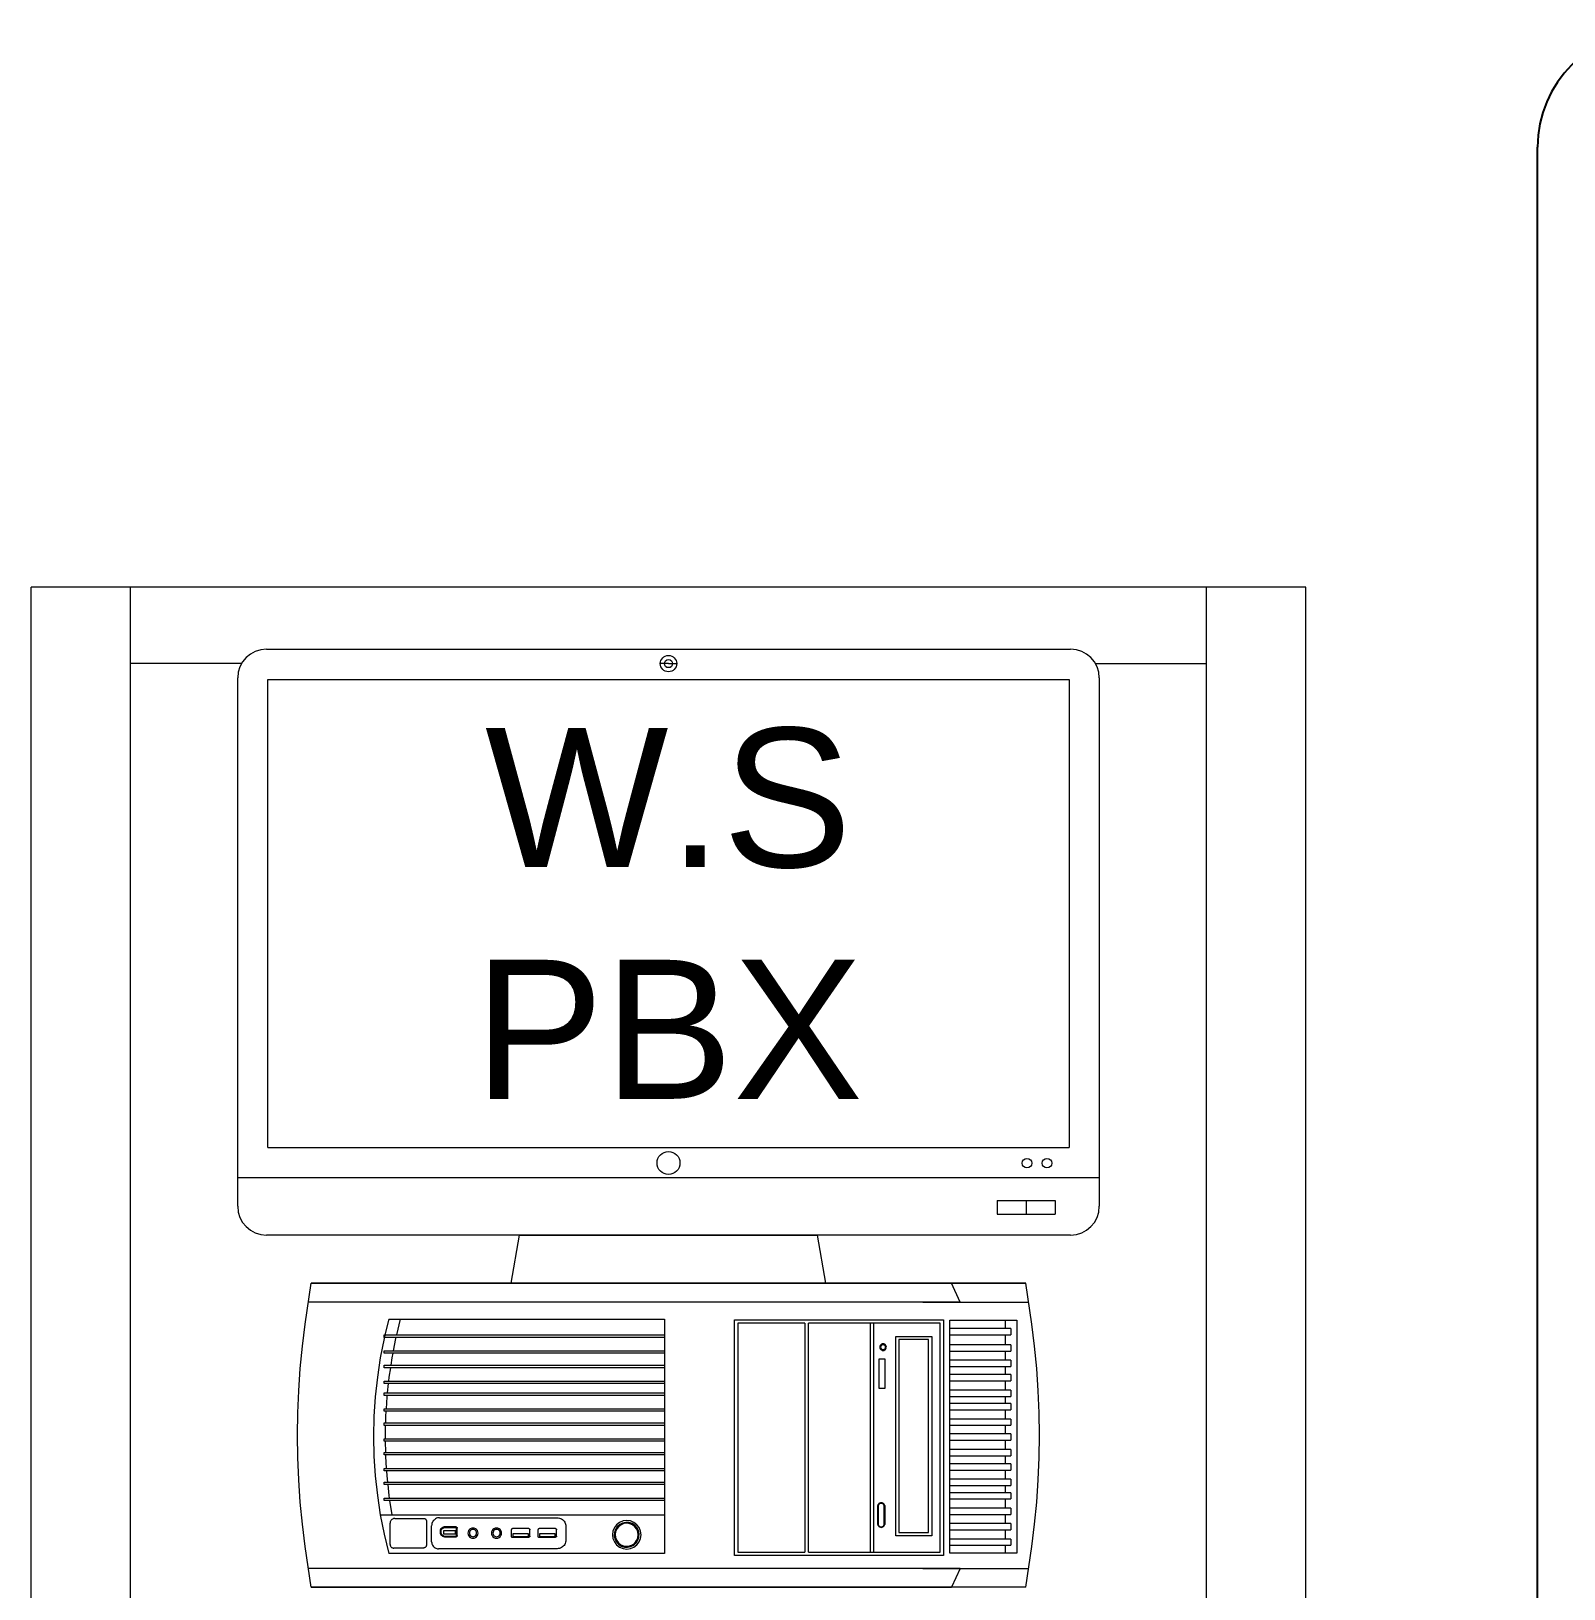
# Model space of a CAD drawing. Header units: millimetres. Extents: x 1256 to 2931, y 3298 to 3694.
# Drawn here: x 2127.1 to 2193.2, y 3473 to 3540.2 of the extents above; entities that cross this region are included whole.
import ezdxf

# ---------------------------------------------------------------- set-up
doc = ezdxf.new("R2010")
doc.units = ezdxf.units.MM
doc.layers.get('0').update_dxf_attribs({"color": 250, "lineweight": 5})
for name, color, linetype, lineweight in [('Canales', 250, 'Continuous', 25), ('Pantalla Rack', 250, 'Continuous', 5), ('Rack 1 - 2', 250, 'Continuous', 5), ('Servers', 250, 'Continuous', 5)]:
    doc.layers.add(name, color=color, linetype=linetype, lineweight=lineweight)
doc.styles.get("Standard").update_dxf_attribs({"font": 'Arial.ttf'})

# ---------------------------------------------------------------- blocks, each defined once
blk = doc.blocks.new('MONITOR FRONTAL')
at = {"color": 250}
for p, q in [((-0.23333, 0.36802), (0.23333, 0.36802)), ((-0.25, 0.04469), (-0.25, 0.35135)), ((-0.2325, 0.07885), (-0.2325, 0.35052)), ((-0.2325, 0.35052), (0.2325, 0.35052)), ((0.2325, 0.35052), (0.2325, 0.07885)), ((0.25, 0.35135), (0.25, 0.04469)), ((-0.2325, 0.07885), (0.2325, 0.07885)), ((-0.25, 0.06135), (0.25, 0.06135)), ((0.19073, 0.048), (0.22448, 0.048)), ((0.19073, 0.048), (0.19073, 0.04011)), ((0.20761, 0.048), (0.20761, 0.04011)), ((0.22448, 0.048), (0.22448, 0.04011)), ((0.19073, 0.04011), (0.22448, 0.04011)), ((0.23333, 0.02802), (-0.23333, 0.02802)), ((-0.0913, 0), (-0.08647, 0.02802)), ((-0.08647, 0.02802), (0.08647, 0.02802)), ((0.0913, 0), (0.08647, 0.02802)), ((-0.0913, 0), (0.0913, 0)), ((-0.0913, 0), (0.0913, 0))]:
    blk.add_line(p, q, dxfattribs=at)
for centre, radius in [((0, 0.35969), 0.00476), ((0, 0.35969), 0.00235), ((0, 0.06986), 0.00667), ((0.20805, 0.06973), 0.00276), ((0.21966, 0.06973), 0.00276)]:
    blk.add_circle(centre, radius, dxfattribs=at)
for centre, start, end in [((-0.23333, 0.35135), 90, 180), ((0.23333, 0.35135), 0, 90), ((-0.23333, 0.04469), 180, 270), ((0.23333, 0.04469), 270, 0)]:
    blk.add_arc(centre, 0.01667, start, end, dxfattribs=at)

msp = doc.modelspace()

# ---------------------------------------------------------------- linework, layer by layer
for p, q in [((2131.39, 3446.239), (2131.39, 3516.239)), ((2177.819, 3446.239), (2177.819, 3516.239)), ((2136.188, 3512.954), (2131.39, 3512.954)), ((2154.604, 3512.954), (2154.25, 3512.954)), ((2154.604, 3512.954), (2154.958, 3512.954)), ((2173.021, 3512.954), (2177.819, 3512.954))]:
    msp.add_line(p, q)
at = {"layer": 'Canales'}
msp.add_line((2192.104, 3406.239), (2192.104, 3535.239), dxfattribs=at)
msp.add_arc((2197.104, 3535.239), 5, 90, 180, dxfattribs=at)
at = {"layer": 'Rack 1 - 2'}
for p, q in [((2127.104, 3446.239), (2127.104, 3516.239)), ((2182.104, 3516.239), (2127.104, 3516.239)), ((2182.104, 3446.239), (2182.104, 3516.239))]:
    msp.add_line(p, q, dxfattribs=at)
at = {"layer": 'Servers'}
for p, q in [((2138.922, 3484.445), (2139.185, 3486.206)), ((2170.024, 3486.206), (2139.185, 3486.206)), ((2139.185, 3486.206), (2170.024, 3486.206)), ((2167.184, 3485.396), (2166.81, 3486.206)), ((2170.287, 3484.445), (2170.024, 3486.206)), ((2140.423, 3485.396), (2139.064, 3485.396)), ((2167.184, 3485.396), (2140.423, 3485.396)), ((2165.571, 3485.396), (2170.145, 3485.396)), ((2142.532, 3484.655), (2142.369, 3483.976)), ((2142.532, 3484.655), (2143.029, 3484.655)), ((2143.029, 3484.655), (2142.865, 3483.976)), ((2143.029, 3484.655), (2154.431, 3484.655)), ((2154.431, 3484.655), (2154.431, 3483.976)), ((2157.458, 3474.455), (2157.458, 3484.627)), ((2157.458, 3484.627), (2166.469, 3484.627)), ((2166.469, 3484.627), (2166.469, 3474.455)), ((2166.737, 3484.254), (2166.737, 3484.616)), ((2166.737, 3484.616), (2169.127, 3484.616)), ((2169.127, 3484.616), (2169.127, 3484.254)), ((2169.127, 3484.616), (2169.629, 3484.616)), ((2169.629, 3484.616), (2169.629, 3474.559)), ((2138.805, 3483.489), (2138.922, 3484.445)), ((2142.339, 3483.871), (2142.339, 3483.976)), ((2142.339, 3483.976), (2142.369, 3483.976)), ((2142.369, 3483.976), (2142.343, 3483.871)), ((2142.369, 3483.976), (2142.865, 3483.976)), ((2142.865, 3483.976), (2154.431, 3483.976)), ((2154.431, 3483.976), (2154.431, 3483.871)), ((2160.49, 3484.483), (2157.602, 3484.483)), ((2157.602, 3484.483), (2157.602, 3474.599)), ((2160.49, 3484.483), (2160.49, 3474.599)), ((2163.308, 3484.483), (2160.647, 3484.483)), ((2160.647, 3474.599), (2160.647, 3484.483)), ((2163.308, 3484.483), (2163.308, 3474.599)), ((2163.464, 3484.483), (2163.308, 3484.483)), ((2163.464, 3474.599), (2163.464, 3484.483)), ((2166.325, 3484.483), (2163.464, 3484.483)), ((2166.325, 3474.599), (2166.325, 3484.483)), ((2166.737, 3483.985), (2166.737, 3484.254)), ((2169.127, 3484.254), (2166.737, 3484.254)), ((2166.737, 3483.985), (2169.127, 3483.985)), ((2166.737, 3483.553), (2166.737, 3483.985)), ((2169.368, 3484.254), (2169.127, 3484.254)), ((2169.127, 3483.985), (2169.127, 3483.553)), ((2169.127, 3483.985), (2169.368, 3483.985)), ((2169.368, 3484.254), (2169.368, 3483.985)), ((2170.403, 3483.489), (2170.287, 3484.445)), ((2138.715, 3482.532), (2138.805, 3483.489)), ((2142.333, 3483.827), (2142.169, 3482.991)), ((2142.343, 3483.871), (2142.333, 3483.827)), ((2142.343, 3483.871), (2142.339, 3483.871)), ((2142.339, 3483.186), (2142.339, 3483.291)), ((2142.339, 3483.291), (2142.725, 3483.291)), ((2142.84, 3483.871), (2142.343, 3483.871)), ((2142.83, 3483.827), (2142.725, 3483.291)), ((2142.725, 3483.291), (2154.431, 3483.291)), ((2142.84, 3483.871), (2142.83, 3483.827)), ((2154.431, 3483.871), (2142.84, 3483.871)), ((2154.431, 3483.871), (2154.431, 3483.291)), ((2154.431, 3483.291), (2154.431, 3483.186)), ((2163.722, 3483.491), (2163.717, 3483.453)), ((2163.717, 3483.453), (2163.722, 3483.416)), ((2163.737, 3483.526), (2163.722, 3483.491)), ((2163.722, 3483.416), (2163.737, 3483.381)), ((2163.76, 3483.556), (2163.737, 3483.526)), ((2163.737, 3483.381), (2163.76, 3483.351)), ((2163.762, 3483.48), (2163.758, 3483.453)), ((2163.758, 3483.453), (2163.762, 3483.426)), ((2163.79, 3483.579), (2163.76, 3483.556)), ((2163.76, 3483.351), (2163.79, 3483.328)), ((2163.772, 3483.505), (2163.762, 3483.48)), ((2163.762, 3483.426), (2163.772, 3483.401)), ((2163.789, 3483.526), (2163.772, 3483.505)), ((2163.772, 3483.401), (2163.789, 3483.38)), ((2163.81, 3483.543), (2163.789, 3483.526)), ((2163.789, 3483.38), (2163.81, 3483.363)), ((2163.825, 3483.593), (2163.79, 3483.579)), ((2163.79, 3483.328), (2163.825, 3483.313)), ((2163.835, 3483.553), (2163.81, 3483.543)), ((2163.81, 3483.363), (2163.835, 3483.353)), ((2163.862, 3483.598), (2163.825, 3483.593)), ((2163.825, 3483.313), (2163.862, 3483.308)), ((2163.862, 3483.557), (2163.835, 3483.553)), ((2163.835, 3483.353), (2163.862, 3483.349)), ((2163.9, 3483.593), (2163.862, 3483.598)), ((2163.889, 3483.553), (2163.862, 3483.557)), ((2163.862, 3483.349), (2163.889, 3483.353)), ((2163.862, 3483.308), (2163.9, 3483.313)), ((2163.914, 3483.543), (2163.889, 3483.553)), ((2163.889, 3483.353), (2163.914, 3483.363)), ((2163.935, 3483.579), (2163.9, 3483.593)), ((2163.9, 3483.313), (2163.935, 3483.328)), ((2163.935, 3483.526), (2163.914, 3483.543)), ((2163.914, 3483.363), (2163.935, 3483.38)), ((2163.965, 3483.556), (2163.935, 3483.579)), ((2163.952, 3483.505), (2163.935, 3483.526)), ((2163.935, 3483.38), (2163.952, 3483.401)), ((2163.935, 3483.328), (2163.965, 3483.351)), ((2163.962, 3483.48), (2163.952, 3483.505)), ((2163.952, 3483.401), (2163.962, 3483.426)), ((2163.966, 3483.453), (2163.962, 3483.48)), ((2163.962, 3483.426), (2163.966, 3483.453)), ((2163.988, 3483.526), (2163.965, 3483.556)), ((2163.965, 3483.351), (2163.988, 3483.381)), ((2164.002, 3483.491), (2163.988, 3483.526)), ((2163.988, 3483.381), (2164.002, 3483.416)), ((2164.007, 3483.453), (2164.002, 3483.491)), ((2164.002, 3483.416), (2164.007, 3483.453)), ((2164.411, 3483.915), (2165.964, 3483.915)), ((2164.411, 3475.312), (2164.411, 3483.915)), ((2164.546, 3483.779), (2164.546, 3475.447)), ((2165.829, 3483.779), (2164.546, 3483.779)), ((2165.829, 3475.447), (2165.829, 3483.779)), ((2165.964, 3483.915), (2165.964, 3475.312)), ((2166.737, 3483.284), (2166.737, 3483.553)), ((2169.127, 3483.553), (2166.737, 3483.553)), ((2166.737, 3483.284), (2169.127, 3483.284)), ((2166.737, 3482.883), (2166.737, 3483.284)), ((2169.368, 3483.553), (2169.127, 3483.553)), ((2169.127, 3483.284), (2169.127, 3482.883)), ((2169.127, 3483.284), (2169.368, 3483.284)), ((2169.368, 3483.553), (2169.368, 3483.284)), ((2170.494, 3482.532), (2170.403, 3483.489)), ((2142.169, 3482.991), (2142.042, 3482.149)), ((2142.704, 3483.186), (2142.339, 3483.186)), ((2142.339, 3482.564), (2142.339, 3482.668)), ((2142.339, 3482.668), (2142.618, 3482.668)), ((2142.666, 3482.991), (2142.618, 3482.668)), ((2142.618, 3482.668), (2154.431, 3482.668)), ((2142.704, 3483.186), (2142.666, 3482.991)), ((2154.431, 3483.186), (2142.704, 3483.186)), ((2154.431, 3483.186), (2154.431, 3482.668)), ((2154.431, 3482.668), (2154.431, 3482.564)), ((2163.695, 3482.948), (2163.935, 3482.948)), ((2163.695, 3481.672), (2163.695, 3482.948)), ((2163.935, 3482.948), (2163.935, 3481.672)), ((2166.737, 3482.614), (2166.737, 3482.883)), ((2169.127, 3482.883), (2166.737, 3482.883)), ((2166.737, 3482.614), (2169.127, 3482.614)), ((2166.737, 3482.266), (2166.737, 3482.614)), ((2169.368, 3482.883), (2169.127, 3482.883)), ((2169.127, 3482.614), (2169.127, 3482.266)), ((2169.127, 3482.614), (2169.368, 3482.614)), ((2169.368, 3482.883), (2169.368, 3482.614)), ((2138.65, 3481.572), (2138.715, 3482.532)), ((2142.042, 3482.149), (2141.951, 3481.302)), ((2142.602, 3482.564), (2142.339, 3482.564)), ((2142.339, 3481.879), (2142.339, 3481.983)), ((2142.339, 3481.983), (2142.521, 3481.983)), ((2142.539, 3482.149), (2142.521, 3481.983)), ((2142.521, 3481.983), (2154.431, 3481.983)), ((2142.602, 3482.564), (2142.539, 3482.149)), ((2154.431, 3482.564), (2142.602, 3482.564)), ((2154.431, 3482.564), (2154.431, 3481.983)), ((2154.431, 3481.983), (2154.431, 3481.879)), ((2166.737, 3481.997), (2166.737, 3482.266)), ((2169.127, 3482.266), (2166.737, 3482.266)), ((2166.737, 3481.997), (2169.127, 3481.997)), ((2166.737, 3481.597), (2166.737, 3481.997)), ((2169.368, 3482.266), (2169.127, 3482.266)), ((2169.127, 3481.997), (2169.127, 3481.597)), ((2169.127, 3481.997), (2169.368, 3481.997)), ((2169.368, 3482.266), (2169.368, 3481.997)), ((2170.559, 3481.572), (2170.494, 3482.532)), ((2138.611, 3480.61), (2138.65, 3481.572)), ((2141.951, 3481.302), (2141.896, 3480.452)), ((2142.51, 3481.879), (2142.339, 3481.879)), ((2142.339, 3481.371), (2142.339, 3481.476)), ((2142.339, 3481.476), (2142.467, 3481.476)), ((2142.455, 3481.371), (2142.339, 3481.371)), ((2142.448, 3481.302), (2142.415, 3480.791)), ((2142.455, 3481.371), (2142.448, 3481.302)), ((2154.431, 3481.371), (2142.455, 3481.371)), ((2142.51, 3481.879), (2142.467, 3481.476)), ((2142.467, 3481.476), (2154.431, 3481.476)), ((2154.431, 3481.879), (2142.51, 3481.879)), ((2154.431, 3481.879), (2154.431, 3481.476)), ((2154.431, 3481.476), (2154.431, 3481.371)), ((2154.431, 3481.371), (2154.431, 3480.791)), ((2163.935, 3481.672), (2163.695, 3481.672)), ((2166.737, 3481.328), (2166.737, 3481.597)), ((2169.127, 3481.597), (2166.737, 3481.597)), ((2166.737, 3481.328), (2169.127, 3481.328)), ((2166.737, 3481.016), (2166.737, 3481.328)), ((2169.368, 3481.597), (2169.127, 3481.597)), ((2169.127, 3481.328), (2169.127, 3481.016)), ((2169.127, 3481.328), (2169.368, 3481.328)), ((2169.368, 3481.597), (2169.368, 3481.328)), ((2170.598, 3480.61), (2170.559, 3481.572)), ((2138.598, 3479.648), (2138.611, 3480.61)), ((2142.339, 3480.686), (2142.339, 3480.791)), ((2142.339, 3480.791), (2142.415, 3480.791)), ((2142.408, 3480.686), (2142.339, 3480.686)), ((2142.408, 3480.686), (2142.393, 3480.452)), ((2154.431, 3480.686), (2142.408, 3480.686)), ((2142.415, 3480.791), (2154.431, 3480.791)), ((2154.431, 3480.791), (2154.431, 3480.686)), ((2154.431, 3480.686), (2154.431, 3480.179)), ((2166.737, 3480.747), (2166.737, 3481.016)), ((2169.127, 3481.016), (2166.737, 3481.016)), ((2166.737, 3480.747), (2169.127, 3480.747)), ((2166.737, 3480.347), (2166.737, 3480.747)), ((2169.368, 3481.016), (2169.127, 3481.016)), ((2169.127, 3480.747), (2169.127, 3480.347)), ((2169.127, 3480.747), (2169.368, 3480.747)), ((2169.368, 3481.016), (2169.368, 3480.747)), ((2170.611, 3479.648), (2170.598, 3480.61)), ((2141.896, 3480.452), (2141.878, 3479.6)), ((2142.339, 3480.074), (2142.339, 3480.179)), ((2142.339, 3480.179), (2142.387, 3480.179)), ((2142.385, 3480.074), (2142.339, 3480.074)), ((2142.385, 3480.074), (2142.375, 3479.6)), ((2154.431, 3480.074), (2142.385, 3480.074)), ((2142.393, 3480.452), (2142.387, 3480.179)), ((2142.387, 3480.179), (2154.431, 3480.179)), ((2154.431, 3480.179), (2154.431, 3480.074)), ((2154.431, 3480.074), (2154.431, 3479.494)), ((2166.737, 3480.078), (2166.737, 3480.347)), ((2169.127, 3480.347), (2166.737, 3480.347)), ((2166.737, 3480.078), (2169.127, 3480.078)), ((2166.737, 3479.704), (2166.737, 3480.078)), ((2169.368, 3480.347), (2169.127, 3480.347)), ((2169.127, 3480.078), (2169.127, 3479.704)), ((2169.127, 3480.078), (2169.368, 3480.078)), ((2169.368, 3480.347), (2169.368, 3480.078)), ((2138.611, 3478.686), (2138.598, 3479.648)), ((2141.878, 3479.6), (2141.896, 3478.749)), ((2142.339, 3479.389), (2142.339, 3479.494)), ((2142.339, 3479.494), (2142.377, 3479.494)), ((2142.379, 3479.389), (2142.339, 3479.389)), ((2142.375, 3479.6), (2142.377, 3479.494)), ((2142.377, 3479.494), (2154.431, 3479.494)), ((2142.379, 3479.389), (2142.39, 3478.903)), ((2154.431, 3479.389), (2142.379, 3479.389)), ((2154.431, 3479.494), (2154.431, 3479.389)), ((2154.431, 3479.389), (2154.431, 3478.903)), ((2166.737, 3479.435), (2166.737, 3479.704)), ((2169.127, 3479.704), (2166.737, 3479.704)), ((2166.737, 3479.435), (2169.127, 3479.435)), ((2166.737, 3479.034), (2166.737, 3479.435)), ((2169.368, 3479.704), (2169.127, 3479.704)), ((2169.127, 3479.435), (2169.127, 3479.034)), ((2169.127, 3479.435), (2169.368, 3479.435)), ((2169.368, 3479.704), (2169.368, 3479.435)), ((2170.598, 3478.686), (2170.611, 3479.648)), ((2138.65, 3477.725), (2138.611, 3478.686)), ((2141.896, 3478.749), (2141.951, 3477.899)), ((2142.339, 3478.798), (2142.339, 3478.903)), ((2142.339, 3478.903), (2142.39, 3478.903)), ((2142.392, 3478.798), (2142.339, 3478.798)), ((2142.39, 3478.903), (2154.431, 3478.903)), ((2142.392, 3478.798), (2142.393, 3478.749)), ((2154.431, 3478.798), (2142.392, 3478.798)), ((2142.393, 3478.749), (2142.427, 3478.218)), ((2154.431, 3478.903), (2154.431, 3478.798)), ((2154.431, 3478.798), (2154.431, 3478.218)), ((2166.737, 3478.765), (2166.737, 3479.034)), ((2169.127, 3479.034), (2166.737, 3479.034)), ((2166.737, 3478.765), (2169.127, 3478.765)), ((2166.737, 3478.417), (2166.737, 3478.765)), ((2169.368, 3479.034), (2169.127, 3479.034)), ((2169.127, 3478.765), (2169.127, 3478.417)), ((2169.127, 3478.765), (2169.368, 3478.765)), ((2169.368, 3479.034), (2169.368, 3478.765)), ((2170.559, 3477.725), (2170.598, 3478.686)), ((2141.951, 3477.899), (2142.042, 3477.052)), ((2142.339, 3478.113), (2142.339, 3478.218)), ((2142.339, 3478.218), (2142.427, 3478.218)), ((2142.434, 3478.113), (2142.339, 3478.113)), ((2142.427, 3478.218), (2154.431, 3478.218)), ((2142.434, 3478.113), (2142.448, 3477.899)), ((2154.431, 3478.113), (2142.434, 3478.113)), ((2142.448, 3477.899), (2142.478, 3477.622)), ((2154.431, 3478.218), (2154.431, 3478.113)), ((2154.431, 3478.113), (2154.431, 3477.622)), ((2166.737, 3478.148), (2166.737, 3478.417)), ((2169.127, 3478.417), (2166.737, 3478.417)), ((2166.737, 3478.148), (2169.127, 3478.148)), ((2166.737, 3477.748), (2166.737, 3478.148)), ((2169.368, 3478.417), (2169.127, 3478.417)), ((2169.127, 3478.148), (2169.127, 3477.748)), ((2169.127, 3478.148), (2169.368, 3478.148)), ((2169.368, 3478.417), (2169.368, 3478.148)), ((2138.715, 3476.765), (2138.65, 3477.725)), ((2142.339, 3477.517), (2142.339, 3477.622)), ((2142.339, 3477.622), (2142.478, 3477.622)), ((2142.489, 3477.517), (2142.339, 3477.517)), ((2142.478, 3477.622), (2154.431, 3477.622)), ((2142.489, 3477.517), (2142.539, 3477.052)), ((2154.431, 3477.517), (2142.489, 3477.517)), ((2154.431, 3477.622), (2154.431, 3477.517)), ((2154.431, 3477.517), (2154.431, 3476.936)), ((2166.737, 3477.479), (2166.737, 3477.748)), ((2169.127, 3477.748), (2166.737, 3477.748)), ((2166.737, 3477.479), (2169.127, 3477.479)), ((2166.737, 3477.167), (2166.737, 3477.479)), ((2169.368, 3477.748), (2169.127, 3477.748)), ((2169.127, 3477.479), (2169.127, 3477.167)), ((2169.127, 3477.479), (2169.368, 3477.479)), ((2169.368, 3477.748), (2169.368, 3477.479)), ((2170.494, 3476.765), (2170.559, 3477.725)), ((2138.805, 3475.807), (2138.715, 3476.765)), ((2142.042, 3477.052), (2142.168, 3476.217)), ((2142.339, 3476.832), (2142.339, 3476.936)), ((2142.339, 3476.936), (2142.556, 3476.936)), ((2142.572, 3476.832), (2142.339, 3476.832)), ((2142.539, 3477.052), (2142.556, 3476.936)), ((2142.556, 3476.936), (2154.431, 3476.936)), ((2142.572, 3476.832), (2142.665, 3476.217)), ((2154.431, 3476.832), (2142.572, 3476.832)), ((2154.431, 3476.936), (2154.431, 3476.832)), ((2154.431, 3476.832), (2154.431, 3476.217)), ((2163.642, 3476.644), (2163.63, 3476.611)), ((2163.63, 3475.795), (2163.63, 3476.611)), ((2163.66, 3476.673), (2163.642, 3476.644)), ((2163.661, 3476.634), (2163.652, 3476.608)), ((2163.652, 3476.608), (2163.652, 3475.799)), ((2163.685, 3476.698), (2163.66, 3476.673)), ((2163.677, 3476.66), (2163.661, 3476.634)), ((2163.699, 3476.681), (2163.677, 3476.66)), ((2163.715, 3476.716), (2163.685, 3476.698)), ((2163.724, 3476.697), (2163.699, 3476.681)), ((2163.747, 3476.728), (2163.715, 3476.716)), ((2163.752, 3476.707), (2163.724, 3476.697)), ((2163.782, 3476.732), (2163.747, 3476.728)), ((2163.782, 3476.71), (2163.752, 3476.707)), ((2163.816, 3476.728), (2163.782, 3476.732)), ((2163.812, 3476.707), (2163.782, 3476.71)), ((2163.84, 3476.697), (2163.812, 3476.707)), ((2163.849, 3476.716), (2163.816, 3476.728)), ((2163.865, 3476.681), (2163.84, 3476.697)), ((2163.879, 3476.698), (2163.849, 3476.716)), ((2163.886, 3476.66), (2163.865, 3476.681)), ((2163.903, 3476.673), (2163.879, 3476.698)), ((2163.902, 3476.634), (2163.886, 3476.66)), ((2163.912, 3476.608), (2163.902, 3476.634)), ((2163.922, 3476.644), (2163.903, 3476.673)), ((2163.912, 3475.799), (2163.912, 3476.608)), ((2163.934, 3476.611), (2163.922, 3476.644)), ((2163.934, 3476.611), (2163.934, 3475.795)), ((2166.737, 3476.898), (2166.737, 3477.167)), ((2169.127, 3477.167), (2166.737, 3477.167)), ((2166.737, 3476.898), (2169.127, 3476.898)), ((2166.737, 3476.498), (2166.737, 3476.898)), ((2169.368, 3477.167), (2169.127, 3477.167)), ((2169.127, 3476.898), (2169.127, 3476.498)), ((2169.127, 3476.898), (2169.368, 3476.898)), ((2169.368, 3477.167), (2169.368, 3476.898)), ((2170.403, 3475.807), (2170.494, 3476.765)), ((2142.168, 3476.217), (2142.169, 3476.21)), ((2142.168, 3476.217), (2142.665, 3476.217)), ((2142.169, 3476.21), (2142.333, 3475.374)), ((2142.594, 3475.883), (2142.593, 3475.857)), ((2142.6, 3475.91), (2142.594, 3475.883)), ((2142.608, 3475.935), (2142.6, 3475.91)), ((2142.62, 3475.959), (2142.608, 3475.935)), ((2142.635, 3475.981), (2142.62, 3475.959)), ((2142.652, 3476.001), (2142.635, 3475.981)), ((2142.672, 3476.019), (2142.652, 3476.001)), ((2142.665, 3476.217), (2154.431, 3476.217)), ((2142.695, 3476.033), (2142.672, 3476.019)), ((2142.719, 3476.045), (2142.695, 3476.033)), ((2142.744, 3476.054), (2142.719, 3476.045)), ((2142.77, 3476.059), (2142.744, 3476.054)), ((2142.797, 3476.061), (2142.77, 3476.059)), ((2142.797, 3476.061), (2144.037, 3476.061)), ((2144.037, 3476.061), (2144.053, 3476.06)), ((2144.053, 3476.06), (2144.069, 3476.056)), ((2144.069, 3476.056), (2144.085, 3476.051)), ((2144.085, 3476.051), (2144.099, 3476.044)), ((2144.099, 3476.044), (2144.113, 3476.035)), ((2144.113, 3476.035), (2144.125, 3476.024)), ((2144.125, 3476.024), (2144.136, 3476.012)), ((2144.136, 3476.012), (2144.145, 3475.998)), ((2144.145, 3475.998), (2144.152, 3475.984)), ((2144.152, 3475.984), (2144.157, 3475.968)), ((2144.157, 3475.968), (2144.161, 3475.952)), ((2144.161, 3475.952), (2144.162, 3475.936)), ((2144.162, 3475.936), (2144.162, 3474.927)), ((2144.412, 3475.879), (2144.397, 3475.836)), ((2144.431, 3475.919), (2144.412, 3475.879)), ((2144.456, 3475.956), (2144.431, 3475.919)), ((2144.486, 3475.99), (2144.456, 3475.956)), ((2144.52, 3476.02), (2144.486, 3475.99)), ((2144.557, 3476.045), (2144.52, 3476.02)), ((2144.598, 3476.065), (2144.557, 3476.045)), ((2144.64, 3476.079), (2144.598, 3476.065)), ((2144.684, 3476.088), (2144.64, 3476.079)), ((2144.729, 3476.091), (2144.684, 3476.088)), ((2144.729, 3476.091), (2149.801, 3476.091)), ((2149.801, 3476.091), (2149.85, 3476.088)), ((2149.85, 3476.088), (2149.898, 3476.078)), ((2149.898, 3476.078), (2149.944, 3476.062)), ((2149.944, 3476.062), (2149.988, 3476.041)), ((2149.988, 3476.041), (2150.029, 3476.014)), ((2150.029, 3476.014), (2150.065, 3475.981)), ((2150.065, 3475.981), (2150.098, 3475.945)), ((2150.098, 3475.945), (2150.125, 3475.904)), ((2150.125, 3475.904), (2150.146, 3475.86)), ((2152.493, 3475.887), (2152.365, 3475.789)), ((2152.642, 3475.949), (2152.493, 3475.887)), ((2152.76, 3475.89), (2152.623, 3475.861)), ((2152.801, 3475.97), (2152.642, 3475.949)), ((2152.901, 3475.882), (2152.76, 3475.89)), ((2152.961, 3475.949), (2152.801, 3475.97)), ((2153.034, 3475.839), (2152.901, 3475.882)), ((2153.11, 3475.887), (2152.961, 3475.949)), ((2153.238, 3475.789), (2153.11, 3475.887)), ((2154.431, 3476.217), (2154.431, 3474.546)), ((2166.737, 3476.229), (2166.737, 3476.498)), ((2169.127, 3476.498), (2166.737, 3476.498)), ((2166.737, 3476.229), (2169.127, 3476.229)), ((2166.737, 3475.839), (2166.737, 3476.229)), ((2169.368, 3476.498), (2169.127, 3476.498)), ((2169.127, 3476.229), (2169.127, 3475.839)), ((2169.127, 3476.229), (2169.368, 3476.229)), ((2169.368, 3476.498), (2169.368, 3476.229)), ((2138.922, 3474.852), (2138.805, 3475.807)), ((2142.333, 3475.374), (2142.532, 3474.546)), ((2142.593, 3474.936), (2142.593, 3475.857)), ((2144.388, 3475.792), (2144.385, 3475.747)), ((2144.385, 3475.046), (2144.385, 3475.747)), ((2144.397, 3475.836), (2144.388, 3475.792)), ((2144.751, 3475.554), (2144.75, 3475.548)), ((2144.75, 3475.548), (2144.75, 3475.541)), ((2144.75, 3475.541), (2144.75, 3475.43)), ((2144.75, 3475.43), (2144.75, 3475.424)), ((2144.75, 3475.424), (2144.751, 3475.419)), ((2144.752, 3475.56), (2144.751, 3475.554)), ((2144.751, 3475.419), (2144.752, 3475.413)), ((2144.754, 3475.566), (2144.752, 3475.56)), ((2144.752, 3475.413), (2144.753, 3475.407)), ((2144.753, 3475.407), (2144.755, 3475.402)), ((2144.756, 3475.572), (2144.754, 3475.566)), ((2144.755, 3475.402), (2144.758, 3475.396)), ((2144.759, 3475.578), (2144.756, 3475.572)), ((2144.758, 3475.396), (2144.76, 3475.391)), ((2144.762, 3475.583), (2144.759, 3475.578)), ((2144.76, 3475.391), (2144.763, 3475.386)), ((2144.766, 3475.589), (2144.762, 3475.583)), ((2144.763, 3475.386), (2144.767, 3475.381)), ((2144.77, 3475.593), (2144.766, 3475.589)), ((2144.767, 3475.381), (2144.77, 3475.376)), ((2144.774, 3475.598), (2144.77, 3475.593)), ((2144.77, 3475.376), (2144.774, 3475.372)), ((2144.779, 3475.602), (2144.774, 3475.598)), ((2144.774, 3475.372), (2144.779, 3475.368)), ((2144.784, 3475.606), (2144.779, 3475.602)), ((2144.779, 3475.368), (2144.873, 3475.288)), ((2144.782, 3475.549), (2144.781, 3475.545)), ((2144.781, 3475.545), (2144.781, 3475.541)), ((2144.781, 3475.541), (2144.781, 3475.43)), ((2144.781, 3475.43), (2144.781, 3475.427)), ((2144.781, 3475.427), (2144.782, 3475.423)), ((2144.784, 3475.556), (2144.782, 3475.553)), ((2144.782, 3475.553), (2144.782, 3475.549)), ((2144.782, 3475.423), (2144.782, 3475.42)), ((2144.782, 3475.42), (2144.783, 3475.416)), ((2144.783, 3475.416), (2144.784, 3475.413)), ((2144.874, 3475.669), (2144.784, 3475.606)), ((2144.785, 3475.56), (2144.784, 3475.556)), ((2144.784, 3475.413), (2144.786, 3475.409)), ((2144.787, 3475.563), (2144.785, 3475.56)), ((2144.786, 3475.409), (2144.787, 3475.406)), ((2144.788, 3475.567), (2144.787, 3475.563)), ((2144.787, 3475.406), (2144.789, 3475.403)), ((2144.791, 3475.57), (2144.788, 3475.567)), ((2144.789, 3475.403), (2144.791, 3475.4)), ((2144.793, 3475.573), (2144.791, 3475.57)), ((2144.791, 3475.4), (2144.794, 3475.397)), ((2144.796, 3475.576), (2144.793, 3475.573)), ((2144.794, 3475.397), (2144.796, 3475.394)), ((2144.799, 3475.578), (2144.796, 3475.576)), ((2144.796, 3475.394), (2144.799, 3475.392)), ((2144.802, 3475.581), (2144.799, 3475.578)), ((2144.799, 3475.392), (2144.893, 3475.312)), ((2144.892, 3475.644), (2144.802, 3475.581)), ((2144.878, 3475.284), (2144.873, 3475.288)), ((2144.879, 3475.673), (2144.874, 3475.669)), ((2144.884, 3475.28), (2144.878, 3475.284)), ((2144.884, 3475.676), (2144.879, 3475.673)), ((2144.889, 3475.679), (2144.884, 3475.676)), ((2144.889, 3475.277), (2144.884, 3475.28)), ((2144.895, 3475.681), (2144.889, 3475.679)), ((2144.895, 3475.274), (2144.889, 3475.277)), ((2144.895, 3475.646), (2144.892, 3475.644)), ((2144.893, 3475.312), (2144.897, 3475.309)), ((2144.9, 3475.683), (2144.895, 3475.681)), ((2144.899, 3475.649), (2144.895, 3475.646)), ((2144.901, 3475.271), (2144.895, 3475.274)), ((2144.897, 3475.309), (2144.901, 3475.306)), ((2144.903, 3475.651), (2144.899, 3475.649)), ((2144.906, 3475.685), (2144.9, 3475.683)), ((2144.901, 3475.531), (2144.901, 3475.4)), ((2145.408, 3475.531), (2144.901, 3475.531)), ((2144.901, 3475.4), (2145.408, 3475.4)), ((2144.901, 3475.306), (2144.905, 3475.304)), ((2144.907, 3475.269), (2144.901, 3475.271)), ((2144.907, 3475.653), (2144.903, 3475.651)), ((2144.905, 3475.304), (2144.909, 3475.302)), ((2144.912, 3475.687), (2144.906, 3475.685)), ((2144.911, 3475.654), (2144.907, 3475.653)), ((2144.913, 3475.267), (2144.907, 3475.269)), ((2144.909, 3475.302), (2144.913, 3475.3)), ((2144.915, 3475.656), (2144.911, 3475.654)), ((2144.918, 3475.688), (2144.912, 3475.687)), ((2144.913, 3475.3), (2144.918, 3475.298)), ((2144.919, 3475.265), (2144.913, 3475.267)), ((2144.92, 3475.657), (2144.915, 3475.656)), ((2144.924, 3475.689), (2144.918, 3475.688)), ((2144.918, 3475.298), (2144.922, 3475.296)), ((2144.926, 3475.264), (2144.919, 3475.265)), ((2144.924, 3475.658), (2144.92, 3475.657)), ((2144.922, 3475.296), (2144.926, 3475.295)), ((2144.93, 3475.69), (2144.924, 3475.689)), ((2144.928, 3475.659), (2144.924, 3475.658)), ((2144.926, 3475.295), (2144.931, 3475.294)), ((2144.932, 3475.263), (2144.926, 3475.264)), ((2144.933, 3475.659), (2144.928, 3475.659)), ((2144.935, 3475.691), (2144.93, 3475.69)), ((2144.931, 3475.294), (2144.936, 3475.293)), ((2144.939, 3475.262), (2144.932, 3475.263)), ((2144.937, 3475.659), (2144.933, 3475.659)), ((2144.941, 3475.691), (2144.935, 3475.691)), ((2144.936, 3475.293), (2144.94, 3475.293)), ((2144.941, 3475.66), (2144.937, 3475.659)), ((2144.945, 3475.262), (2144.939, 3475.262)), ((2144.94, 3475.293), (2144.945, 3475.293)), ((2145.439, 3475.691), (2144.941, 3475.691)), ((2145.439, 3475.66), (2144.941, 3475.66)), ((2144.945, 3475.293), (2145.439, 3475.293)), ((2144.945, 3475.262), (2145.442, 3475.262)), ((2145.408, 3475.4), (2145.408, 3475.531)), ((2145.439, 3475.691), (2145.445, 3475.69)), ((2145.441, 3475.659), (2145.439, 3475.66)), ((2145.439, 3475.293), (2145.441, 3475.294)), ((2145.444, 3475.659), (2145.441, 3475.659)), ((2145.441, 3475.294), (2145.445, 3475.295)), ((2145.446, 3475.262), (2145.442, 3475.262)), ((2145.446, 3475.658), (2145.444, 3475.659)), ((2145.445, 3475.69), (2145.452, 3475.689)), ((2145.445, 3475.295), (2145.447, 3475.297)), ((2145.448, 3475.657), (2145.446, 3475.658)), ((2145.453, 3475.265), (2145.446, 3475.262)), ((2145.447, 3475.297), (2145.45, 3475.3)), ((2145.45, 3475.656), (2145.448, 3475.657)), ((2145.451, 3475.655), (2145.45, 3475.656)), ((2145.45, 3475.3), (2145.452, 3475.303)), ((2145.453, 3475.653), (2145.451, 3475.655)), ((2145.452, 3475.689), (2145.458, 3475.687)), ((2145.452, 3475.303), (2145.454, 3475.306)), ((2145.454, 3475.651), (2145.453, 3475.653)), ((2145.461, 3475.269), (2145.453, 3475.265)), ((2145.455, 3475.649), (2145.454, 3475.651)), ((2145.454, 3475.306), (2145.455, 3475.309)), ((2145.456, 3475.647), (2145.455, 3475.649)), ((2145.455, 3475.309), (2145.456, 3475.312)), ((2145.456, 3475.645), (2145.456, 3475.647)), ((2145.456, 3475.642), (2145.456, 3475.645)), ((2145.456, 3475.317), (2145.456, 3475.642)), ((2145.456, 3475.312), (2145.456, 3475.317)), ((2145.458, 3475.687), (2145.463, 3475.684)), ((2145.467, 3475.273), (2145.461, 3475.269)), ((2145.463, 3475.684), (2145.468, 3475.681)), ((2145.473, 3475.279), (2145.467, 3475.273)), ((2145.468, 3475.681), (2145.473, 3475.677)), ((2145.473, 3475.677), (2145.477, 3475.672)), ((2145.478, 3475.285), (2145.473, 3475.279)), ((2145.477, 3475.672), (2145.481, 3475.667)), ((2145.482, 3475.292), (2145.478, 3475.285)), ((2145.481, 3475.667), (2145.484, 3475.661)), ((2145.485, 3475.3), (2145.482, 3475.292)), ((2145.484, 3475.661), (2145.486, 3475.655)), ((2145.487, 3475.308), (2145.485, 3475.3)), ((2145.486, 3475.655), (2145.487, 3475.649)), ((2145.487, 3475.649), (2145.487, 3475.642)), ((2145.487, 3475.316), (2145.487, 3475.642)), ((2145.487, 3475.316), (2145.487, 3475.308)), ((2145.957, 3475.483), (2145.95, 3475.426)), ((2145.95, 3475.426), (2145.957, 3475.369)), ((2145.979, 3475.536), (2145.957, 3475.483)), ((2145.957, 3475.369), (2145.979, 3475.316)), ((2146.014, 3475.581), (2145.979, 3475.536)), ((2145.979, 3475.316), (2146.014, 3475.27)), ((2146.018, 3475.466), (2146.012, 3475.426)), ((2146.012, 3475.426), (2146.018, 3475.385)), ((2146.06, 3475.616), (2146.014, 3475.581)), ((2146.014, 3475.27), (2146.06, 3475.236)), ((2146.033, 3475.504), (2146.018, 3475.466)), ((2146.018, 3475.385), (2146.033, 3475.347)), ((2146.058, 3475.537), (2146.033, 3475.504)), ((2146.033, 3475.347), (2146.058, 3475.315)), ((2146.091, 3475.562), (2146.058, 3475.537)), ((2146.058, 3475.315), (2146.091, 3475.29)), ((2146.113, 3475.638), (2146.06, 3475.616)), ((2146.06, 3475.236), (2146.113, 3475.214)), ((2146.129, 3475.578), (2146.091, 3475.562)), ((2146.091, 3475.29), (2146.129, 3475.274)), ((2146.169, 3475.645), (2146.113, 3475.638)), ((2146.113, 3475.214), (2146.169, 3475.206)), ((2146.169, 3475.583), (2146.129, 3475.578)), ((2146.129, 3475.274), (2146.169, 3475.269)), ((2146.226, 3475.638), (2146.169, 3475.645)), ((2146.21, 3475.578), (2146.169, 3475.583)), ((2146.169, 3475.269), (2146.21, 3475.274)), ((2146.169, 3475.206), (2146.226, 3475.214)), ((2146.248, 3475.562), (2146.21, 3475.578)), ((2146.21, 3475.274), (2146.248, 3475.29)), ((2146.279, 3475.616), (2146.226, 3475.638)), ((2146.226, 3475.214), (2146.279, 3475.236)), ((2146.28, 3475.537), (2146.248, 3475.562)), ((2146.248, 3475.29), (2146.28, 3475.315)), ((2146.325, 3475.581), (2146.279, 3475.616)), ((2146.279, 3475.236), (2146.325, 3475.27)), ((2146.305, 3475.504), (2146.28, 3475.537)), ((2146.28, 3475.315), (2146.305, 3475.347)), ((2146.321, 3475.466), (2146.305, 3475.504)), ((2146.305, 3475.347), (2146.321, 3475.385)), ((2146.326, 3475.426), (2146.321, 3475.466)), ((2146.321, 3475.385), (2146.326, 3475.426)), ((2146.36, 3475.536), (2146.325, 3475.581)), ((2146.325, 3475.27), (2146.36, 3475.316)), ((2146.382, 3475.483), (2146.36, 3475.536)), ((2146.36, 3475.316), (2146.382, 3475.369)), ((2146.389, 3475.426), (2146.382, 3475.483)), ((2146.382, 3475.369), (2146.389, 3475.426)), ((2146.972, 3475.483), (2146.964, 3475.426)), ((2146.964, 3475.426), (2146.972, 3475.369)), ((2146.994, 3475.536), (2146.972, 3475.483)), ((2146.972, 3475.369), (2146.994, 3475.316)), ((2147.029, 3475.581), (2146.994, 3475.536)), ((2146.994, 3475.316), (2147.029, 3475.27)), ((2147.032, 3475.466), (2147.027, 3475.426)), ((2147.027, 3475.426), (2147.032, 3475.385)), ((2147.074, 3475.616), (2147.029, 3475.581)), ((2147.029, 3475.27), (2147.074, 3475.236)), ((2147.048, 3475.504), (2147.032, 3475.466)), ((2147.032, 3475.385), (2147.048, 3475.347)), ((2147.073, 3475.537), (2147.048, 3475.504)), ((2147.048, 3475.347), (2147.073, 3475.315)), ((2147.105, 3475.562), (2147.073, 3475.537)), ((2147.073, 3475.315), (2147.105, 3475.29)), ((2147.127, 3475.638), (2147.074, 3475.616)), ((2147.074, 3475.236), (2147.127, 3475.214)), ((2147.143, 3475.578), (2147.105, 3475.562)), ((2147.105, 3475.29), (2147.143, 3475.274)), ((2147.184, 3475.645), (2147.127, 3475.638)), ((2147.127, 3475.214), (2147.184, 3475.206)), ((2147.184, 3475.583), (2147.143, 3475.578)), ((2147.143, 3475.274), (2147.184, 3475.269)), ((2147.241, 3475.638), (2147.184, 3475.645)), ((2147.225, 3475.578), (2147.184, 3475.583)), ((2147.184, 3475.269), (2147.225, 3475.274)), ((2147.184, 3475.206), (2147.241, 3475.214)), ((2147.262, 3475.562), (2147.225, 3475.578)), ((2147.225, 3475.274), (2147.262, 3475.29)), ((2147.294, 3475.616), (2147.241, 3475.638)), ((2147.241, 3475.214), (2147.294, 3475.236)), ((2147.295, 3475.537), (2147.262, 3475.562)), ((2147.262, 3475.29), (2147.295, 3475.315)), ((2147.339, 3475.581), (2147.294, 3475.616)), ((2147.294, 3475.236), (2147.339, 3475.27)), ((2147.32, 3475.504), (2147.295, 3475.537)), ((2147.295, 3475.315), (2147.32, 3475.347)), ((2147.336, 3475.466), (2147.32, 3475.504)), ((2147.32, 3475.347), (2147.336, 3475.385)), ((2147.341, 3475.426), (2147.336, 3475.466)), ((2147.336, 3475.385), (2147.341, 3475.426)), ((2147.374, 3475.536), (2147.339, 3475.581)), ((2147.339, 3475.27), (2147.374, 3475.316)), ((2147.396, 3475.483), (2147.374, 3475.536)), ((2147.374, 3475.316), (2147.396, 3475.369)), ((2147.404, 3475.426), (2147.396, 3475.483)), ((2147.396, 3475.369), (2147.404, 3475.426)), ((2147.811, 3475.551), (2147.81, 3475.541)), ((2147.81, 3475.541), (2147.81, 3475.302)), ((2147.81, 3475.302), (2147.811, 3475.296)), ((2147.813, 3475.561), (2147.811, 3475.551)), ((2147.811, 3475.296), (2147.812, 3475.289)), ((2147.812, 3475.289), (2147.814, 3475.283)), ((2147.816, 3475.571), (2147.813, 3475.561)), ((2147.814, 3475.283), (2147.817, 3475.277)), ((2147.821, 3475.58), (2147.816, 3475.571)), ((2147.817, 3475.277), (2147.821, 3475.272)), ((2147.827, 3475.588), (2147.821, 3475.58)), ((2147.821, 3475.272), (2147.825, 3475.267)), ((2147.825, 3475.267), (2147.83, 3475.263)), ((2147.833, 3475.596), (2147.827, 3475.588)), ((2147.83, 3475.263), (2147.835, 3475.259)), ((2147.841, 3475.603), (2147.833, 3475.596)), ((2147.835, 3475.259), (2147.841, 3475.257)), ((2147.85, 3475.608), (2147.841, 3475.603)), ((2147.841, 3475.257), (2147.847, 3475.254)), ((2147.847, 3475.254), (2147.853, 3475.253)), ((2147.859, 3475.613), (2147.85, 3475.608)), ((2147.853, 3475.253), (2147.86, 3475.253)), ((2147.868, 3475.616), (2147.859, 3475.613)), ((2147.86, 3475.253), (2148.58, 3475.253)), ((2147.878, 3475.618), (2147.868, 3475.616)), ((2147.889, 3475.619), (2147.878, 3475.618)), ((2148.561, 3475.397), (2147.886, 3475.397)), ((2147.886, 3475.397), (2147.886, 3475.277)), ((2147.886, 3475.277), (2148.561, 3475.277)), ((2148.574, 3475.619), (2147.889, 3475.619)), ((2148.561, 3475.277), (2148.561, 3475.397)), ((2148.574, 3475.619), (2148.581, 3475.618)), ((2148.586, 3475.253), (2148.58, 3475.253)), ((2148.581, 3475.618), (2148.587, 3475.617)), ((2148.592, 3475.254), (2148.586, 3475.253)), ((2148.587, 3475.617), (2148.594, 3475.615)), ((2148.598, 3475.256), (2148.592, 3475.254)), ((2148.594, 3475.615), (2148.6, 3475.612)), ((2148.603, 3475.259), (2148.598, 3475.256)), ((2148.6, 3475.612), (2148.606, 3475.608)), ((2148.608, 3475.262), (2148.603, 3475.259)), ((2148.606, 3475.608), (2148.611, 3475.604)), ((2148.613, 3475.266), (2148.608, 3475.262)), ((2148.611, 3475.604), (2148.615, 3475.598)), ((2148.617, 3475.271), (2148.613, 3475.266)), ((2148.615, 3475.598), (2148.619, 3475.593)), ((2148.62, 3475.276), (2148.617, 3475.271)), ((2148.619, 3475.593), (2148.622, 3475.587)), ((2148.623, 3475.282), (2148.62, 3475.276)), ((2148.622, 3475.587), (2148.625, 3475.58)), ((2148.625, 3475.287), (2148.623, 3475.282)), ((2148.625, 3475.58), (2148.626, 3475.573)), ((2148.626, 3475.293), (2148.625, 3475.287)), ((2148.626, 3475.573), (2148.626, 3475.566)), ((2148.626, 3475.299), (2148.626, 3475.566)), ((2148.626, 3475.299), (2148.626, 3475.293)), ((2148.962, 3475.551), (2148.961, 3475.541)), ((2148.961, 3475.541), (2148.961, 3475.302)), ((2148.961, 3475.302), (2148.961, 3475.296)), ((2148.961, 3475.296), (2148.963, 3475.289)), ((2148.964, 3475.561), (2148.962, 3475.551)), ((2148.963, 3475.289), (2148.965, 3475.283)), ((2148.967, 3475.571), (2148.964, 3475.561)), ((2148.965, 3475.283), (2148.968, 3475.277)), ((2148.971, 3475.58), (2148.967, 3475.571)), ((2148.968, 3475.277), (2148.971, 3475.272)), ((2148.977, 3475.588), (2148.971, 3475.58)), ((2148.971, 3475.272), (2148.975, 3475.267)), ((2148.975, 3475.267), (2148.98, 3475.263)), ((2148.984, 3475.596), (2148.977, 3475.588)), ((2148.98, 3475.263), (2148.986, 3475.259)), ((2148.992, 3475.603), (2148.984, 3475.596)), ((2148.986, 3475.259), (2148.991, 3475.257)), ((2148.991, 3475.257), (2148.997, 3475.254)), ((2149, 3475.608), (2148.992, 3475.603)), ((2148.997, 3475.254), (2149.004, 3475.253)), ((2149.009, 3475.613), (2149, 3475.608)), ((2149.004, 3475.253), (2149.01, 3475.253)), ((2149.019, 3475.616), (2149.009, 3475.613)), ((2149.01, 3475.253), (2149.73, 3475.253)), ((2149.029, 3475.618), (2149.019, 3475.616)), ((2149.039, 3475.619), (2149.029, 3475.618)), ((2149.712, 3475.397), (2149.037, 3475.397)), ((2149.037, 3475.397), (2149.037, 3475.277)), ((2149.037, 3475.277), (2149.712, 3475.277)), ((2149.724, 3475.619), (2149.039, 3475.619)), ((2149.712, 3475.277), (2149.712, 3475.397)), ((2149.724, 3475.619), (2149.731, 3475.618)), ((2149.736, 3475.253), (2149.73, 3475.253)), ((2149.731, 3475.618), (2149.738, 3475.617)), ((2149.742, 3475.254), (2149.736, 3475.253)), ((2149.738, 3475.617), (2149.745, 3475.615)), ((2149.748, 3475.256), (2149.742, 3475.254)), ((2149.745, 3475.615), (2149.751, 3475.612)), ((2149.754, 3475.259), (2149.748, 3475.256)), ((2149.751, 3475.612), (2149.756, 3475.608)), ((2149.759, 3475.262), (2149.754, 3475.259)), ((2149.756, 3475.608), (2149.762, 3475.604)), ((2149.763, 3475.266), (2149.759, 3475.262)), ((2149.762, 3475.604), (2149.766, 3475.598)), ((2149.767, 3475.271), (2149.763, 3475.266)), ((2149.766, 3475.598), (2149.77, 3475.593)), ((2149.771, 3475.276), (2149.767, 3475.271)), ((2149.77, 3475.593), (2149.773, 3475.587)), ((2149.773, 3475.282), (2149.771, 3475.276)), ((2149.773, 3475.587), (2149.775, 3475.58)), ((2149.775, 3475.287), (2149.773, 3475.282)), ((2149.775, 3475.58), (2149.776, 3475.573)), ((2149.776, 3475.293), (2149.775, 3475.287)), ((2149.776, 3475.573), (2149.777, 3475.566)), ((2149.777, 3475.299), (2149.776, 3475.293)), ((2149.777, 3475.299), (2149.777, 3475.566)), ((2150.146, 3475.86), (2150.162, 3475.814)), ((2150.162, 3475.814), (2150.172, 3475.766)), ((2150.172, 3475.766), (2150.175, 3475.717)), ((2150.175, 3475.717), (2150.175, 3475.126)), ((2152.205, 3475.513), (2152.184, 3475.353)), ((2152.184, 3475.353), (2152.205, 3475.193)), ((2152.267, 3475.662), (2152.205, 3475.513)), ((2152.205, 3475.193), (2152.267, 3475.044)), ((2152.272, 3475.452), (2152.264, 3475.312)), ((2152.264, 3475.312), (2152.293, 3475.174)), ((2152.365, 3475.789), (2152.267, 3475.662)), ((2152.316, 3475.586), (2152.272, 3475.452)), ((2152.323, 3475.487), (2152.305, 3475.359)), ((2152.305, 3475.359), (2152.32, 3475.23)), ((2152.393, 3475.704), (2152.316, 3475.586)), ((2152.32, 3475.23), (2152.368, 3475.11)), ((2152.374, 3475.606), (2152.323, 3475.487)), ((2152.454, 3475.708), (2152.374, 3475.606)), ((2152.497, 3475.798), (2152.393, 3475.704)), ((2152.558, 3475.786), (2152.454, 3475.708)), ((2152.623, 3475.861), (2152.497, 3475.798)), ((2152.678, 3475.834), (2152.558, 3475.786)), ((2152.807, 3475.85), (2152.678, 3475.834)), ((2152.936, 3475.831), (2152.807, 3475.85)), ((2153.055, 3475.78), (2152.936, 3475.831)), ((2153.152, 3475.762), (2153.034, 3475.839)), ((2153.157, 3475.7), (2153.055, 3475.78)), ((2153.246, 3475.657), (2153.152, 3475.762)), ((2153.234, 3475.596), (2153.157, 3475.7)), ((2153.229, 3475.1), (2153.28, 3475.219)), ((2153.283, 3475.476), (2153.234, 3475.596)), ((2153.336, 3475.662), (2153.238, 3475.789)), ((2153.31, 3475.532), (2153.246, 3475.657)), ((2153.28, 3475.219), (2153.298, 3475.347)), ((2153.298, 3475.347), (2153.283, 3475.476)), ((2153.287, 3475.12), (2153.331, 3475.254)), ((2153.338, 3475.394), (2153.31, 3475.532)), ((2153.331, 3475.254), (2153.338, 3475.394)), ((2153.397, 3475.513), (2153.336, 3475.662)), ((2153.336, 3475.044), (2153.397, 3475.193)), ((2153.418, 3475.353), (2153.397, 3475.513)), ((2153.397, 3475.193), (2153.418, 3475.353)), ((2163.63, 3475.795), (2163.642, 3475.763)), ((2163.642, 3475.763), (2163.66, 3475.733)), ((2163.652, 3475.799), (2163.661, 3475.772)), ((2163.66, 3475.733), (2163.685, 3475.709)), ((2163.661, 3475.772), (2163.677, 3475.747)), ((2163.677, 3475.747), (2163.699, 3475.726)), ((2163.685, 3475.709), (2163.715, 3475.69)), ((2163.699, 3475.726), (2163.724, 3475.71)), ((2163.715, 3475.69), (2163.747, 3475.679)), ((2163.724, 3475.71), (2163.752, 3475.7)), ((2163.747, 3475.679), (2163.782, 3475.675)), ((2163.752, 3475.7), (2163.782, 3475.697)), ((2163.782, 3475.697), (2163.812, 3475.7)), ((2163.782, 3475.675), (2163.816, 3475.679)), ((2163.812, 3475.7), (2163.84, 3475.71)), ((2163.816, 3475.679), (2163.849, 3475.69)), ((2163.84, 3475.71), (2163.865, 3475.726)), ((2163.849, 3475.69), (2163.879, 3475.709)), ((2163.865, 3475.726), (2163.886, 3475.747)), ((2163.879, 3475.709), (2163.903, 3475.733)), ((2163.886, 3475.747), (2163.902, 3475.772)), ((2163.902, 3475.772), (2163.912, 3475.799)), ((2163.903, 3475.733), (2163.922, 3475.763)), ((2163.922, 3475.763), (2163.934, 3475.795)), ((2165.964, 3475.312), (2164.411, 3475.312)), ((2164.546, 3475.447), (2165.829, 3475.447)), ((2166.737, 3475.57), (2166.737, 3475.839)), ((2169.127, 3475.839), (2166.737, 3475.839)), ((2166.737, 3475.57), (2169.127, 3475.57)), ((2166.737, 3475.169), (2166.737, 3475.57)), ((2169.368, 3475.839), (2169.127, 3475.839)), ((2169.127, 3475.57), (2169.127, 3475.169)), ((2169.127, 3475.57), (2169.368, 3475.57)), ((2169.368, 3475.839), (2169.368, 3475.57)), ((2170.287, 3474.852), (2170.403, 3475.807)), ((2139.185, 3473.09), (2138.922, 3474.852)), ((2154.431, 3474.546), (2142.532, 3474.546)), ((2142.593, 3474.936), (2142.594, 3474.916)), ((2142.594, 3474.916), (2142.598, 3474.896)), ((2142.598, 3474.896), (2142.605, 3474.876)), ((2142.605, 3474.876), (2142.614, 3474.858)), ((2142.614, 3474.858), (2142.625, 3474.841)), ((2142.625, 3474.841), (2142.639, 3474.825)), ((2142.639, 3474.825), (2142.654, 3474.812)), ((2142.654, 3474.812), (2142.671, 3474.8)), ((2142.671, 3474.8), (2142.69, 3474.791)), ((2142.69, 3474.791), (2142.709, 3474.785)), ((2142.709, 3474.785), (2142.729, 3474.781)), ((2142.729, 3474.781), (2142.75, 3474.779)), ((2144.014, 3474.779), (2142.75, 3474.779)), ((2144.033, 3474.781), (2144.014, 3474.779)), ((2144.052, 3474.784), (2144.033, 3474.781)), ((2144.07, 3474.791), (2144.052, 3474.784)), ((2144.088, 3474.799), (2144.07, 3474.791)), ((2144.104, 3474.81), (2144.088, 3474.799)), ((2144.118, 3474.823), (2144.104, 3474.81)), ((2144.131, 3474.837), (2144.118, 3474.823)), ((2144.142, 3474.853), (2144.131, 3474.837)), ((2144.15, 3474.871), (2144.142, 3474.853)), ((2144.157, 3474.889), (2144.15, 3474.871)), ((2144.16, 3474.908), (2144.157, 3474.889)), ((2144.162, 3474.927), (2144.16, 3474.908)), ((2144.385, 3475.046), (2144.388, 3475.008)), ((2144.388, 3475.008), (2144.395, 3474.97)), ((2144.395, 3474.97), (2144.408, 3474.934)), ((2144.408, 3474.934), (2144.425, 3474.899)), ((2144.425, 3474.899), (2144.446, 3474.867)), ((2144.446, 3474.867), (2144.472, 3474.838)), ((2144.472, 3474.838), (2144.5, 3474.813)), ((2144.5, 3474.813), (2144.532, 3474.791)), ((2144.532, 3474.791), (2144.567, 3474.774)), ((2144.567, 3474.774), (2144.603, 3474.762)), ((2144.603, 3474.762), (2144.641, 3474.754)), ((2144.641, 3474.754), (2144.679, 3474.752)), ((2149.801, 3474.752), (2144.679, 3474.752)), ((2149.85, 3474.755), (2149.801, 3474.752)), ((2149.898, 3474.765), (2149.85, 3474.755)), ((2149.944, 3474.78), (2149.898, 3474.765)), ((2149.988, 3474.802), (2149.944, 3474.78)), ((2150.028, 3474.829), (2149.988, 3474.802)), ((2150.065, 3474.861), (2150.028, 3474.829)), ((2150.097, 3474.898), (2150.065, 3474.861)), ((2150.125, 3474.939), (2150.097, 3474.898)), ((2150.146, 3474.983), (2150.125, 3474.939)), ((2150.162, 3475.029), (2150.146, 3474.983)), ((2150.172, 3475.077), (2150.162, 3475.029)), ((2150.175, 3475.126), (2150.172, 3475.077)), ((2152.267, 3475.044), (2152.365, 3474.917)), ((2152.293, 3475.174), (2152.357, 3475.049)), ((2152.357, 3475.049), (2152.451, 3474.944)), ((2152.365, 3474.917), (2152.493, 3474.819)), ((2152.368, 3475.11), (2152.446, 3475.006)), ((2152.446, 3475.006), (2152.548, 3474.926)), ((2152.451, 3474.944), (2152.568, 3474.867)), ((2152.493, 3474.819), (2152.642, 3474.757)), ((2152.548, 3474.926), (2152.667, 3474.875)), ((2152.568, 3474.867), (2152.702, 3474.824)), ((2152.642, 3474.757), (2152.801, 3474.736)), ((2152.667, 3474.875), (2152.795, 3474.856)), ((2152.702, 3474.824), (2152.842, 3474.816)), ((2152.795, 3474.856), (2152.924, 3474.872)), ((2152.801, 3474.736), (2152.961, 3474.757)), ((2152.842, 3474.816), (2152.98, 3474.845)), ((2152.924, 3474.872), (2153.045, 3474.92)), ((2152.961, 3474.757), (2153.11, 3474.819)), ((2152.98, 3474.845), (2153.105, 3474.908)), ((2153.045, 3474.92), (2153.148, 3474.998)), ((2153.105, 3474.908), (2153.21, 3475.002)), ((2153.11, 3474.819), (2153.238, 3474.917)), ((2153.148, 3474.998), (2153.229, 3475.1)), ((2153.21, 3475.002), (2153.287, 3475.12)), ((2153.238, 3474.917), (2153.336, 3475.044)), ((2157.602, 3474.599), (2160.49, 3474.599)), ((2160.647, 3474.599), (2163.308, 3474.599)), ((2163.308, 3474.599), (2163.464, 3474.599)), ((2163.464, 3474.599), (2166.325, 3474.599)), ((2166.737, 3474.901), (2166.737, 3475.169)), ((2169.127, 3475.169), (2166.737, 3475.169)), ((2166.737, 3474.901), (2169.127, 3474.901)), ((2166.737, 3474.559), (2166.737, 3474.901)), ((2169.127, 3474.559), (2166.737, 3474.559)), ((2169.368, 3475.169), (2169.127, 3475.169)), ((2169.127, 3474.901), (2169.127, 3474.559)), ((2169.127, 3474.901), (2169.368, 3474.901)), ((2169.629, 3474.559), (2169.127, 3474.559)), ((2169.368, 3475.169), (2169.368, 3474.901)), ((2170.024, 3473.09), (2170.287, 3474.852)), ((2140.423, 3473.9), (2139.064, 3473.9)), ((2167.184, 3473.9), (2140.423, 3473.9)), ((2166.469, 3474.455), (2157.458, 3474.455)), ((2165.571, 3473.9), (2170.145, 3473.9)), ((2167.184, 3473.9), (2166.81, 3473.09)), ((2139.185, 3473.09), (2166.81, 3473.09)), ((2170.024, 3473.09), (2139.185, 3473.09))]:
    msp.add_line(p, q, dxfattribs=at)

# ---------------------------------------------------------------- block references
at = {"layer": 'Pantalla Rack', "xscale": 74.34576990001176, "yscale": 74.34576990001176, "zscale": 74.34576990001176}
msp.add_blockref('MONITOR FRONTAL', (2154.604, 3486.206), dxfattribs=at)

# ---------------------------------------------------------------- texts
at = {"insert": (2154.604, 3502.167), "char_height": 6, "attachment_point": 5}
msp.add_mtext_dynamic_manual_height_columns('W.S\\PPBX', width=34.63274, gutter_width=5, heights=[0], dxfattribs=at)

doc.saveas('drawing.dxf')
